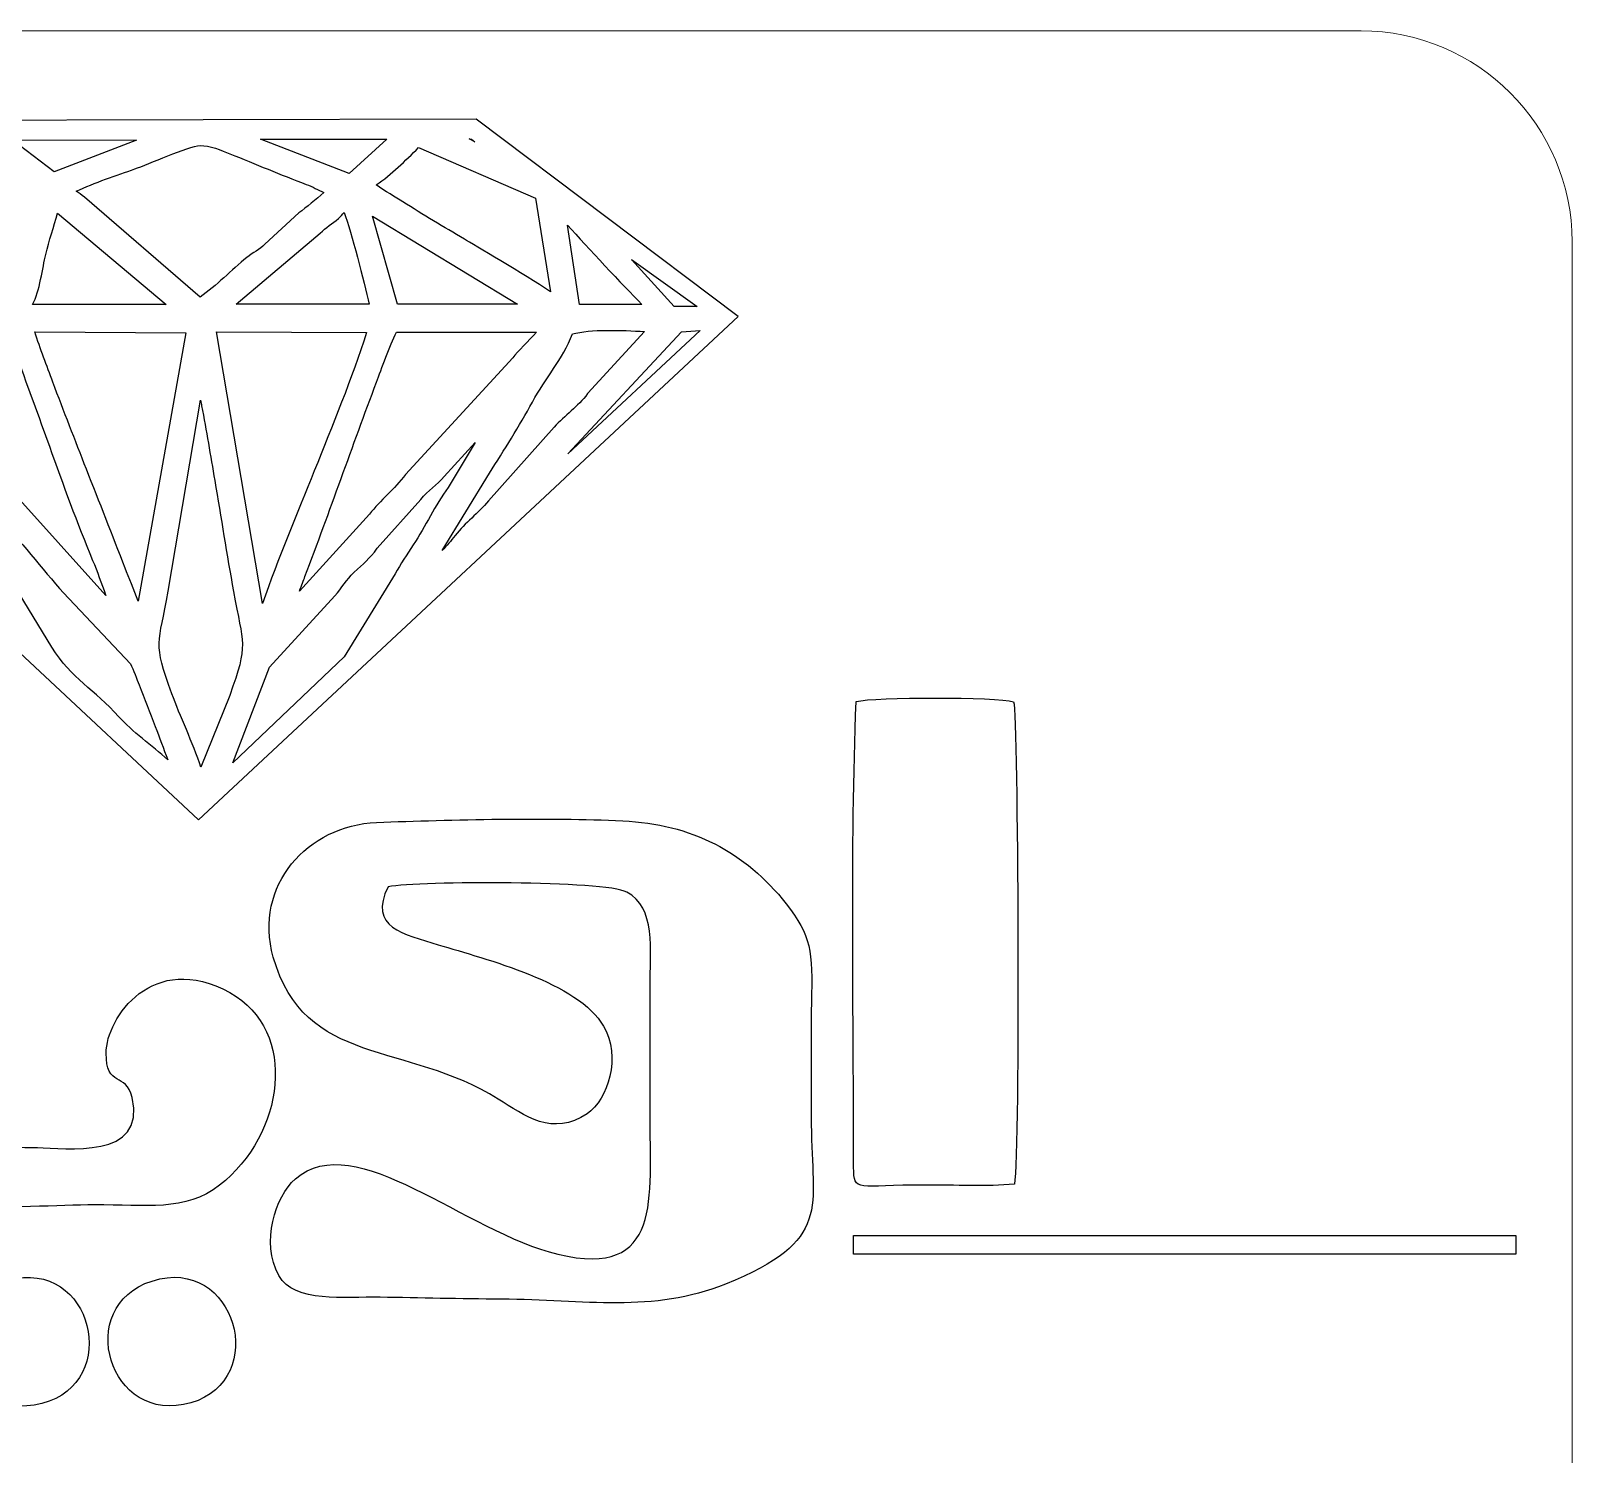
# Model space of a CAD drawing. Header units: millimetres. Extents: x -19.9 to 19.9, y -20 to 19.8.
# Drawn here: x -2.45 to 19.9, y -0.85 to 19.8 of the extents above; entities that cross this region are included whole.
import ezdxf

# ---------------------------------------------------------------- set-up
doc = ezdxf.new("R2010")
doc.units = ezdxf.units.MM
doc.header["$MEASUREMENT"] = 0
doc.layers.add('Layer 1', color=7, linetype='Continuous')

msp = doc.modelspace()

# ---------------------------------------------------------------- linework, layer by layer
at = {"layer": 'Layer 1', "color": 250, "lineweight": 9}
msp.add_open_spline([(16.8405, 19.7999), (16.8405, 19.7999), (-16.8405, 19.7999), (-16.8405, 19.7999), (-18.5232, 19.7999), (-19.9, 18.4231), (-19.9, 16.7404), (-19.9, 16.7404), (-19.9, -16.9405), (-19.9, -16.9405), (-19.9, -18.6232), (-18.5232, -20), (-16.8405, -20), (-16.8405, -20), (16.8405, -20), (16.8405, -20), (18.5232, -20), (19.9, -18.6232), (19.9, -16.9405), (19.9, -16.9405), (19.9, 16.7404), (19.9, 16.7404), (19.9, 18.4231), (18.5232, 19.7999), (16.8405, 19.7999)], degree=3, knots=[0, 0, 0, 0, 0.125, 0.125, 0.125, 0.25, 0.25, 0.25, 0.375, 0.375, 0.375, 0.5, 0.5, 0.5, 0.625, 0.625, 0.625, 0.75, 0.75, 0.75, 0.875, 0.875, 0.875, 1, 1, 1, 1], dxfattribs=at)
at = {"layer": 'Layer 1', "color": 240}
for points, knots in [([(-7.8065, 15.6389), (-7.8065, 15.6389), (-3.9112, 18.5007), (-3.9112, 18.5007), (-3.9112, 18.5007), (4.0066, 18.5167), (4.0066, 18.5167), (4.0066, 18.5167), (7.8065, 15.6548), (7.8065, 15.6548), (7.8065, 15.6548), (-0.0159, 8.357), (-0.0159, 8.357), (-0.0159, 8.357), (-7.8065, 15.6389), (-7.8065, 15.6389)], [0, 0, 0, 0, 0.2, 0.2, 0.2, 0.4, 0.4, 0.4, 0.6, 0.6, 0.6, 0.8, 0.8, 0.8, 1, 1, 1, 1]), ([(-2.7169, 18.2192), (-2.7169, 18.2192), (-2.1105, 17.7563), (-2.1105, 17.7563), (-2.1105, 17.7563), (-0.9174, 18.2126), (-0.9174, 18.2126), (-0.9174, 18.2126), (-2.7169, 18.2192), (-2.7169, 18.2192)], [0, 0, 0, 0, 0.3333333, 0.3333333, 0.3333333, 0.6666667, 0.6666667, 0.6666667, 1, 1, 1, 1]), ([(-1.7913, 17.472), (-1.7548, 17.4466), (-1.7165, 17.4233), (-1.6704, 17.3882), (-1.6704, 17.3882), (0.0058, 15.9362), (0.0058, 15.9362), (0.2472, 16.1054), (0.4561, 16.3274), (0.6835, 16.5133), (0.7656, 16.5805), (0.869, 16.6294), (0.9465, 16.7055), (0.9465, 16.7055), (1.4379, 17.1577), (1.4379, 17.1577), (1.55, 17.2452), (1.6858, 17.3476), (1.8014, 17.4547), (1.7178, 17.4884), (1.633, 17.5396), (1.5457, 17.5727), (1.1723, 17.7142), (0.8081, 17.8674), (0.4383, 18.0163), (0.3179, 18.0648), (0.1401, 18.1411), (0.0078, 18.1345), (-0.1686, 18.1254), (-0.7505, 17.8625), (-0.9408, 17.7959), (-1.1955, 17.7065), (-1.5303, 17.5969), (-1.7913, 17.472)], [0, 0, 0, 0, 0.0909091, 0.0909091, 0.0909091, 0.1818182, 0.1818182, 0.1818182, 0.2727273, 0.2727273, 0.2727273, 0.3636364, 0.3636364, 0.3636364, 0.4545455, 0.4545455, 0.4545455, 0.5454545, 0.5454545, 0.5454545, 0.6363636, 0.6363636, 0.6363636, 0.7272727, 0.7272727, 0.7272727, 0.8181818, 0.8181818, 0.8181818, 0.9090909, 0.9090909, 0.9090909, 1, 1, 1, 1]), ([(0.8802, 18.2297), (0.8802, 18.2297), (2.1661, 17.7301), (2.1661, 17.7301), (2.1661, 17.7301), (2.7124, 18.2297), (2.7124, 18.2297), (2.7124, 18.2297), (0.8802, 18.2297), (0.8802, 18.2297)], [0, 0, 0, 0, 0.3333333, 0.3333333, 0.3333333, 0.6666667, 0.6666667, 0.6666667, 1, 1, 1, 1]), ([(2.5573, 17.5681), (2.6804, 17.4784), (2.8449, 17.3815), (2.9448, 17.319), (3.2397, 17.1344), (3.5387, 16.9556), (3.8371, 16.7767), (3.9666, 16.6991), (4.7039, 16.2761), (5.0872, 16.0127), (5.0872, 16.0127), (4.8708, 17.3705), (4.8708, 17.3705), (4.8708, 17.3705), (3.1746, 18.1052), (3.1746, 18.1052), (2.9764, 17.9181), (2.7889, 17.7128), (2.5573, 17.5681)], [0, 0, 0, 0, 0.1666667, 0.1666667, 0.1666667, 0.3333333, 0.3333333, 0.3333333, 0.5, 0.5, 0.5, 0.6666667, 0.6666667, 0.6666667, 0.8333333, 0.8333333, 0.8333333, 1, 1, 1, 1]), ([(3.9407, 18.2304), (3.9407, 18.2304), (3.9052, 18.2312), (3.9052, 18.2312), (3.9052, 18.2312), (3.9911, 18.1875), (3.9911, 18.1875), (3.9911, 18.1875), (3.9407, 18.2304), (3.9407, 18.2304)], [0, 0, 0, 0, 0.3333333, 0.3333333, 0.3333333, 0.6666667, 0.6666667, 0.6666667, 1, 1, 1, 1]), ([(-2.4225, 15.8325), (-2.4225, 15.8325), (-0.4873, 15.8294), (-0.4873, 15.8294), (-0.4873, 15.8294), (-2.0622, 17.1561), (-2.0622, 17.1561), (-2.114, 16.9547), (-2.1849, 16.757), (-2.2326, 16.5551), (-2.2768, 16.3682), (-2.3225, 16.0188), (-2.4225, 15.8325)], [0, 0, 0, 0, 0.25, 0.25, 0.25, 0.5, 0.5, 0.5, 0.75, 0.75, 0.75, 1, 1, 1, 1]), ([(0.5279, 15.8327), (0.5279, 15.8327), (2.4589, 15.8328), (2.4589, 15.8328), (2.3772, 16.169), (2.204, 16.8709), (2.0938, 17.1656), (2.0681, 17.1353), (2.0417, 17.1053), (2.0104, 17.0777), (1.9256, 17.0029), (1.8324, 16.947), (1.7458, 16.8655), (1.7458, 16.8655), (0.5279, 15.8327), (0.5279, 15.8327)], [0, 0, 0, 0, 0.2, 0.2, 0.2, 0.4, 0.4, 0.4, 0.6, 0.6, 0.6, 0.8, 0.8, 0.8, 1, 1, 1, 1]), ([(2.5072, 17.111), (2.5072, 17.111), (2.8675, 15.8327), (2.8675, 15.8327), (2.8675, 15.8327), (4.6089, 15.8327), (4.6089, 15.8327), (4.6089, 15.8327), (2.5072, 17.111), (2.5072, 17.111)], [0, 0, 0, 0, 0.3333333, 0.3333333, 0.3333333, 0.6666667, 0.6666667, 0.6666667, 1, 1, 1, 1]), ([(5.5067, 15.8314), (5.5067, 15.8314), (6.4128, 15.8324), (6.4128, 15.8324), (6.1214, 16.1192), (5.6314, 16.6569), (5.332, 16.9786), (5.332, 16.9786), (5.5067, 15.8314), (5.5067, 15.8314)], [0, 0, 0, 0, 0.3333333, 0.3333333, 0.3333333, 0.6666667, 0.6666667, 0.6666667, 1, 1, 1, 1]), ([(6.8797, 15.8), (6.8797, 15.8), (7.2123, 15.8), (7.2123, 15.8), (7.2123, 15.8), (6.2606, 16.4838), (6.2606, 16.4838), (6.2606, 16.4838), (6.8797, 15.8), (6.8797, 15.8)], [0, 0, 0, 0, 0.3333333, 0.3333333, 0.3333333, 0.6666667, 0.6666667, 0.6666667, 1, 1, 1, 1]), ([(-1.3596, 11.61), (-1.3611, 11.6138), (-1.3625, 11.6177), (-1.3639, 11.6214), (-1.4245, 11.7863), (-1.4852, 11.9564), (-1.5524, 12.1185), (-2.0051, 13.2078), (-2.3602, 14.3377), (-2.7943, 15.4344), (-2.7943, 15.4344), (-4.8173, 15.4327), (-4.8173, 15.4327), (-4.4547, 15.0494), (-4.1241, 14.6381), (-3.7443, 14.2595), (-3.7443, 14.2595), (-3.2561, 13.7189), (-3.2561, 13.7189), (-3.0621, 13.5182), (-2.9724, 13.3486), (-2.748, 13.1488), (-2.748, 13.1488), (-2.744, 13.145), (-2.744, 13.145), (-2.744, 13.145), (-1.3596, 11.61), (-1.3596, 11.61)], [0, 0, 0, 0, 0.1111111, 0.1111111, 0.1111111, 0.2222222, 0.2222222, 0.2222222, 0.3333333, 0.3333333, 0.3333333, 0.4444444, 0.4444444, 0.4444444, 0.5555556, 0.5555556, 0.5555556, 0.6666667, 0.6666667, 0.6666667, 0.7777778, 0.7777778, 0.7777778, 0.8888889, 0.8888889, 0.8888889, 1, 1, 1, 1]), ([(-0.8927, 11.5292), (-0.8927, 11.5292), (-0.2014, 15.4169), (-0.2014, 15.4169), (-0.2014, 15.4169), (-2.3909, 15.4335), (-2.3909, 15.4335), (-2.3141, 15.1892), (-2.2177, 14.9406), (-2.129, 14.7044), (-1.9705, 14.2823), (-1.8068, 13.862), (-1.6425, 13.4422), (-1.455, 12.9632), (-1.2659, 12.4848), (-1.0803, 12.0049), (-1.027, 11.8668), (-0.9549, 11.696), (-0.8927, 11.5292)], [0, 0, 0, 0, 0.1666667, 0.1666667, 0.1666667, 0.3333333, 0.3333333, 0.3333333, 0.5, 0.5, 0.5, 0.6666667, 0.6666667, 0.6666667, 0.8333333, 0.8333333, 0.8333333, 1, 1, 1, 1]), ([(0.9119, 11.4954), (1.1317, 12.1387), (1.4157, 12.7996), (1.6614, 13.4167), (1.9209, 14.0687), (2.207, 14.754), (2.4199, 15.4262), (2.4199, 15.4262), (0.2415, 15.4341), (0.2415, 15.4341), (0.2415, 15.4341), (0.9119, 11.4954), (0.9119, 11.4954)], [0, 0, 0, 0, 0.25, 0.25, 0.25, 0.5, 0.5, 0.5, 0.75, 0.75, 0.75, 1, 1, 1, 1]), ([(1.4472, 11.6744), (1.4472, 11.6744), (2.463, 12.7893), (2.463, 12.7893), (2.6219, 12.9933), (2.8206, 13.1519), (2.9837, 13.3623), (2.9837, 13.3623), (4.5383, 15.0589), (4.5383, 15.0589), (4.609, 15.1483), (4.7738, 15.3041), (4.8832, 15.4274), (4.8832, 15.4274), (2.8557, 15.4274), (2.8557, 15.4274), (2.7504, 15.2349), (2.6347, 14.8921), (2.5642, 14.7054), (2.3886, 14.2406), (2.2199, 13.7729), (2.0502, 13.3059), (1.8777, 12.8314), (1.7059, 12.356), (1.5257, 11.8843), (1.5052, 11.8307), (1.4781, 11.7567), (1.4472, 11.6744)], [0, 0, 0, 0, 0.1111111, 0.1111111, 0.1111111, 0.2222222, 0.2222222, 0.2222222, 0.3333333, 0.3333333, 0.3333333, 0.4444444, 0.4444444, 0.4444444, 0.5555556, 0.5555556, 0.5555556, 0.6666667, 0.6666667, 0.6666667, 0.7777778, 0.7777778, 0.7777778, 0.8888889, 0.8888889, 0.8888889, 1, 1, 1, 1]), ([(3.5155, 12.2603), (3.5799, 12.3303), (3.6428, 12.4024), (3.703, 12.4779), (3.8543, 12.6677), (4.0332, 12.801), (4.1885, 12.9818), (4.1885, 12.9818), (5.1389, 14.051), (5.1389, 14.051), (5.2978, 14.2265), (5.4783, 14.3423), (5.6243, 14.5383), (5.6243, 14.5383), (5.6273, 14.5425), (5.6273, 14.5425), (5.6273, 14.5425), (6.4481, 15.438), (6.4481, 15.438), (6.1149, 15.4568), (5.6696, 15.4762), (5.4039, 15.4033), (5.2618, 15.0319), (5.0133, 14.761), (4.825, 14.4154), (4.6328, 14.0622), (4.4147, 13.7202), (4.1994, 13.3831), (4.1994, 13.3831), (3.5155, 12.2603), (3.5155, 12.2603)], [0, 0, 0, 0, 0.1, 0.1, 0.1, 0.2, 0.2, 0.2, 0.3, 0.3, 0.3, 0.4, 0.4, 0.4, 0.5, 0.5, 0.5, 0.6, 0.6, 0.6, 0.7, 0.7, 0.7, 0.8, 0.8, 0.8, 0.9, 0.9, 0.9, 1, 1, 1, 1]), ([(7.2553, 15.4516), (7.2553, 15.4516), (6.9849, 15.4316), (6.9849, 15.4316), (6.9849, 15.4316), (5.3371, 13.6635), (5.3371, 13.6635), (5.3371, 13.6635), (7.2553, 15.4516), (7.2553, 15.4516)], [0, 0, 0, 0, 0.3333333, 0.3333333, 0.3333333, 0.6666667, 0.6666667, 0.6666667, 1, 1, 1, 1]), ([(0.0179, 9.1173), (0.0179, 9.1173), (0.4347, 10.1602), (0.4347, 10.1602), (0.7114, 10.9199), (0.6296, 10.8842), (0.4893, 11.669), (0.3937, 12.2037), (0.3092, 12.7421), (0.2181, 13.2778), (0.1567, 13.6387), (0.0948, 13.9994), (0.0279, 14.3591), (0.0235, 14.3828), (0.0186, 14.4115), (0.0131, 14.4435), (0.0131, 14.4435), (-0.4555, 11.6728), (-0.4555, 11.6728), (-0.5977, 10.8945), (-0.6796, 10.9379), (-0.4051, 10.1851), (-0.2884, 9.8648), (-0.0977, 9.4722), (0.0179, 9.1173)], [0, 0, 0, 0, 0.125, 0.125, 0.125, 0.25, 0.25, 0.25, 0.375, 0.375, 0.375, 0.5, 0.5, 0.5, 0.625, 0.625, 0.625, 0.75, 0.75, 0.75, 0.875, 0.875, 0.875, 1, 1, 1, 1]), ([(-0.4637, 9.2258), (-0.5235, 9.3879), (-0.5841, 9.5497), (-0.6454, 9.7113), (-0.7214, 9.912), (-0.7982, 10.1127), (-0.8774, 10.3122), (-0.9094, 10.3925), (-0.961, 10.5408), (-1.0048, 10.616), (-1.0048, 10.616), (-1.9731, 11.646), (-1.9731, 11.646), (-2.2905, 11.994), (-2.5931, 12.4247), (-2.9463, 12.7296), (-2.9463, 12.7296), (-2.9507, 12.7334), (-2.9507, 12.7334), (-2.9507, 12.7334), (-3.9609, 13.836), (-3.9609, 13.836), (-3.9609, 13.836), (-2.1463, 10.8615), (-2.1463, 10.8615), (-1.855, 10.3969), (-1.527, 10.2475), (-1.1727, 9.8512), (-0.9819, 9.638), (-0.6895, 9.4342), (-0.4637, 9.2258)], [0, 0, 0, 0, 0.1, 0.1, 0.1, 0.2, 0.2, 0.2, 0.3, 0.3, 0.3, 0.4, 0.4, 0.4, 0.5, 0.5, 0.5, 0.6, 0.6, 0.6, 0.7, 0.7, 0.7, 0.8, 0.8, 0.8, 0.9, 0.9, 0.9, 1, 1, 1, 1]), ([(0.4786, 9.1839), (0.4786, 9.1839), (2.0963, 10.7179), (2.0963, 10.7179), (2.0963, 10.7179), (2.8333, 11.923), (2.8333, 11.923), (2.9162, 12.0721), (3.0026, 12.2007), (3.0966, 12.3423), (3.2768, 12.6135), (3.4121, 12.918), (3.6017, 13.1761), (3.6017, 13.1761), (3.9947, 13.828), (3.9947, 13.828), (3.9947, 13.828), (3.5437, 13.3368), (3.5437, 13.3368), (3.4408, 13.2131), (3.3124, 13.1315), (3.2061, 13.0026), (3.2061, 13.0026), (2.5751, 12.2949), (2.5751, 12.2949), (2.4562, 12.136), (2.3743, 12.0763), (2.2365, 11.9425), (2.129, 11.838), (2.0572, 11.726), (1.9609, 11.6035), (1.9609, 11.6035), (1.0101, 10.5688), (1.0101, 10.5688), (1.0101, 10.5688), (0.4786, 9.1839), (0.4786, 9.1839)], [0, 0, 0, 0, 0.0833333, 0.0833333, 0.0833333, 0.1666667, 0.1666667, 0.1666667, 0.25, 0.25, 0.25, 0.3333333, 0.3333333, 0.3333333, 0.4166667, 0.4166667, 0.4166667, 0.5, 0.5, 0.5, 0.5833333, 0.5833333, 0.5833333, 0.6666667, 0.6666667, 0.6666667, 0.75, 0.75, 0.75, 0.8333333, 0.8333333, 0.8333333, 0.9166667, 0.9166667, 0.9166667, 1, 1, 1, 1]), ([(-4.2043, 10.0943), (-4.6, 10.1069), (-6.2947, 10.1459), (-6.5662, 10.0621), (-6.5982, 8.7002), (-6.5662, 7.3196), (-6.5799, 5.955), (-6.5957, 4.3774), (-6.4863, 3.6444), (-5.3552, 3.0048), (-4.6045, 2.5802), (-2.5558, 2.7655), (-1.5249, 2.7706), (-0.7833, 2.7743), (-0.2088, 2.6671), (0.2869, 3.0548), (1.2229, 3.7869), (1.4433, 5.2912), (0.4373, 5.8496), (-0.6748, 6.4669), (-1.3551, 5.4851), (-1.3569, 4.9714), (-1.3585, 4.4673), (-1.0667, 4.6977), (-0.9796, 4.3303), (-0.7627, 3.4153), (-1.9533, 3.5998), (-2.3527, 3.6012), (-4.3671, 3.6086), (-4.193, 4.4233), (-4.193, 5.9032), (-4.193, 7.2108), (-4.1088, 8.8241), (-4.2043, 10.0943)], [0, 0, 0, 0, 0.0909091, 0.0909091, 0.0909091, 0.1818182, 0.1818182, 0.1818182, 0.2727273, 0.2727273, 0.2727273, 0.3636364, 0.3636364, 0.3636364, 0.4545455, 0.4545455, 0.4545455, 0.5454545, 0.5454545, 0.5454545, 0.6363636, 0.6363636, 0.6363636, 0.7272727, 0.7272727, 0.7272727, 0.8181818, 0.8181818, 0.8181818, 0.9090909, 0.9090909, 0.9090909, 1, 1, 1, 1]), ([(9.5172, 10.0714), (9.434, 7.9908), (9.4813, 5.4474), (9.482, 3.3163), (9.4821, 2.9441), (9.5257, 3.0586), (10.5302, 3.0586), (10.9375, 3.0586), (11.4157, 3.0353), (11.8141, 3.0712), (11.8936, 3.5452), (11.8689, 9.8791), (11.8006, 10.0669), (11.5573, 10.1413), (9.7806, 10.1399), (9.5172, 10.0714)], [0, 0, 0, 0, 0.2, 0.2, 0.2, 0.4, 0.4, 0.4, 0.6, 0.6, 0.6, 0.8, 0.8, 0.8, 1, 1, 1, 1]), ([(2.7323, 7.3845), (3.1875, 7.4705), (5.8814, 7.4736), (6.1926, 7.3076), (6.6155, 7.0819), (6.5295, 6.4896), (6.5294, 5.9032), (6.5293, 5.2996), (6.5294, 4.696), (6.5294, 4.0924), (6.5294, 2.8821), (6.7175, 1.6901), (5.1943, 2.0546), (3.8488, 2.3765), (2.2523, 3.9044), (1.3867, 3.1466), (1.0944, 2.8906), (0.8816, 2.2291), (1.1485, 1.7446), (1.371, 1.3407), (2.1035, 1.4409), (2.6162, 1.4313), (3.1911, 1.4204), (3.7826, 1.4075), (4.3734, 1.4031), (5.577, 1.394), (6.5731, 1.1979), (7.6214, 1.6216), (9.1918, 2.2569), (8.8681, 2.7214), (8.8681, 3.9372), (8.8681, 4.5211), (8.8582, 5.1134), (8.87, 5.6963), (8.8854, 6.4617), (8.8697, 6.6734), (8.5039, 7.1374), (7.907, 7.8951), (7.1294, 8.2951), (6.1328, 8.3413), (5.0499, 8.3914), (3.6566, 8.3611), (2.5646, 8.3173), (1.564, 8.2773), (0.7768, 7.4027), (1.0674, 6.3659), (1.5156, 4.7671), (2.998, 5.1424), (4.3279, 4.3047), (4.7094, 4.0644), (5.1204, 3.7563), (5.6162, 4.0915), (5.9271, 4.3016), (6.1099, 4.9176), (5.8545, 5.3651), (5.4959, 5.994), (4.1502, 6.333), (3.4594, 6.5433), (2.9575, 6.696), (2.4365, 6.7974), (2.7323, 7.3845)], [0, 0, 0, 0, 0.05, 0.05, 0.05, 0.1, 0.1, 0.1, 0.15, 0.15, 0.15, 0.2, 0.2, 0.2, 0.25, 0.25, 0.25, 0.3, 0.3, 0.3, 0.35, 0.35, 0.35, 0.4, 0.4, 0.4, 0.45, 0.45, 0.45, 0.5, 0.5, 0.5, 0.55, 0.55, 0.55, 0.6, 0.6, 0.6, 0.65, 0.65, 0.65, 0.7, 0.7, 0.7, 0.75, 0.75, 0.75, 0.8, 0.8, 0.8, 0.85, 0.85, 0.85, 0.9, 0.9, 0.9, 0.95, 0.95, 0.95, 1, 1, 1, 1]), ([(19.0851, 2.3285), (19.0851, 2.3285), (9.482, 2.3285), (9.482, 2.3285), (9.482, 2.3285), (9.482, 2.0552), (9.482, 2.0552), (9.482, 2.0552), (19.0851, 2.0552), (19.0851, 2.0552), (19.0851, 2.0552), (19.0851, 2.3285), (19.0851, 2.3285)], [0, 0, 0, 0, 0.25, 0.25, 0.25, 0.5, 0.5, 0.5, 0.75, 0.75, 0.75, 1, 1, 1, 1]), ([(-0.6916, 1.6665), (-1.831, 1.3035), (-1.3186, -0.4473), (-0.1278, -0.1), (1.0229, 0.2354), (0.5191, 2.0524), (-0.6916, 1.6665)], [0, 0, 0, 0, 0.5, 0.5, 0.5, 1, 1, 1, 1]), ([(-2.7764, 1.6822), (-3.9192, 1.3823), (-3.4959, -0.4273), (-2.289, -0.1107), (-1.1187, 0.1961), (-1.5514, 2.0039), (-2.7764, 1.6822)], [0, 0, 0, 0, 0.5, 0.5, 0.5, 1, 1, 1, 1])]:
    msp.add_open_spline(points, degree=3, knots=knots, dxfattribs=at)

doc.saveas('drawing.dxf')
